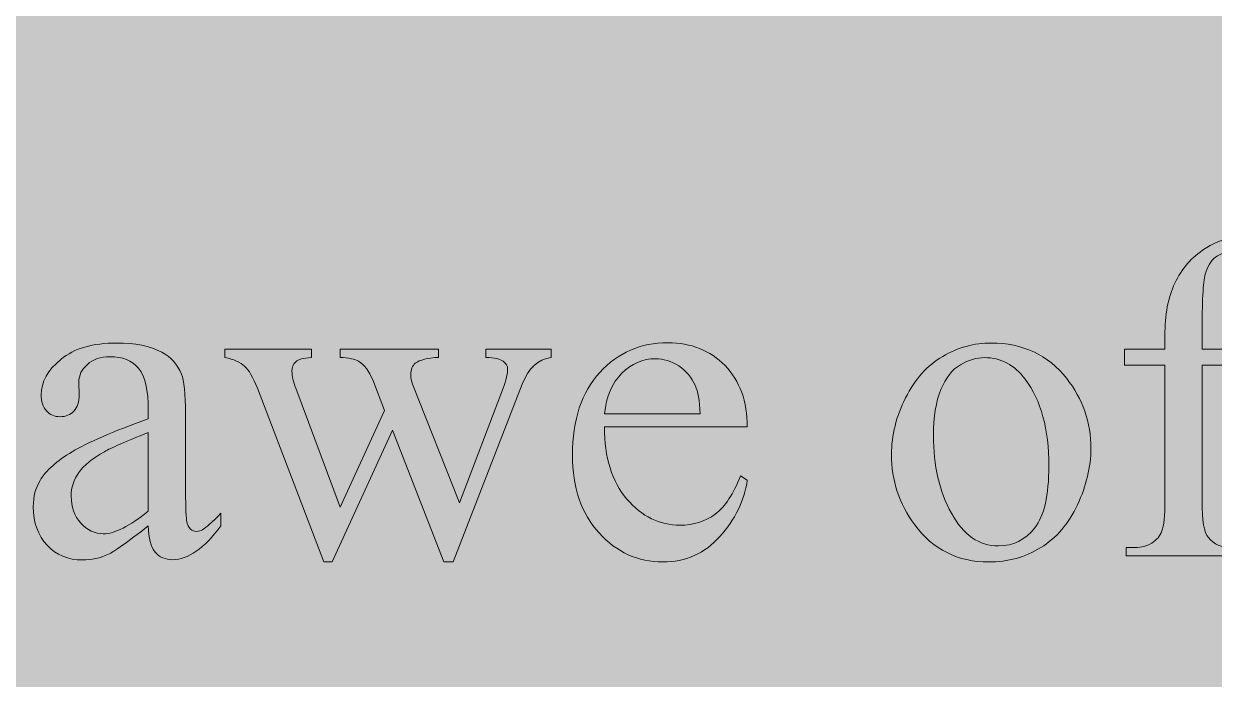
# Model space of a CAD drawing. Header units: inches. Extents: x -1481 to -429, y -1676 to -696.
# Drawn here: x -1375.4 to -1360.86, y -915.03 to -907.03 of the extents above; entities that cross this region are included whole.
import ezdxf

# ---------------------------------------------------------------- set-up
doc = ezdxf.new("R2010")
doc.units = ezdxf.units.IN
doc.header["$MEASUREMENT"] = 0
doc.layers.add('Layer 1', color=7, linetype='Continuous')

# ---------------------------------------------------------------- blocks, each defined once
blk = doc.blocks.new('block 425')
at = {"layer": 'Layer 1', "true_color": 0x8cc63e}
h = blk.add_hatch(color=73, dxfattribs=at)
h.dxf.hatch_style = 2
edge = h.paths.add_edge_path()
edge.add_spline(control_points=[(-1361.013, -911.199), (-1361.013, -911.199), (-1361.013, -912.857), (-1361.013, -912.857), (-1361.013, -913.092), (-1360.987, -913.24), (-1360.936, -913.303), (-1360.868, -913.383), (-1360.777, -913.424), (-1360.663, -913.424), (-1360.663, -913.424), (-1360.435, -913.424), (-1360.435, -913.424), (-1360.435, -913.424), (-1360.435, -913.523), (-1360.435, -913.523), (-1360.435, -913.523), (-1361.941, -913.523), (-1361.941, -913.523), (-1361.941, -913.523), (-1361.941, -913.424), (-1361.941, -913.424), (-1361.941, -913.424), (-1361.828, -913.424), (-1361.828, -913.424), (-1361.755, -913.424), (-1361.688, -913.405), (-1361.627, -913.369), (-1361.567, -913.332), (-1361.525, -913.282), (-1361.502, -913.22), (-1361.479, -913.158), (-1361.467, -913.036), (-1361.467, -912.857), (-1361.467, -912.857), (-1361.467, -911.199), (-1361.467, -911.199), (-1361.467, -911.199), (-1361.958, -911.199), (-1361.958, -911.199), (-1361.958, -911.199), (-1361.958, -911.001), (-1361.958, -911.001), (-1361.958, -911.001), (-1361.467, -911.001), (-1361.467, -911.001), (-1361.467, -911.001), (-1361.467, -910.836), (-1361.467, -910.836), (-1361.467, -910.584), (-1361.427, -910.371), (-1361.346, -910.197), (-1361.265, -910.023), (-1361.142, -909.882), (-1360.976, -909.774), (-1360.81, -909.667), (-1360.623, -909.613), (-1360.416, -909.613), (-1360.223, -909.613), (-1360.046, -909.676), (-1359.884, -909.8), (-1359.778, -909.883), (-1359.724, -909.976), (-1359.724, -910.078), (-1359.724, -910.134), (-1359.748, -910.185), (-1359.796, -910.234), (-1359.844, -910.283), (-1359.895, -910.307), (-1359.95, -910.307), (-1359.993, -910.307), (-1360.037, -910.292), (-1360.084, -910.261), (-1360.131, -910.231), (-1360.188, -910.166), (-1360.256, -910.066), (-1360.324, -909.966), (-1360.386, -909.899), (-1360.443, -909.864), (-1360.5, -909.829), (-1360.563, -909.811), (-1360.633, -909.811), (-1360.718, -909.811), (-1360.789, -909.834), (-1360.848, -909.879), (-1360.907, -909.924), (-1360.949, -909.994), (-1360.975, -910.088), (-1361, -910.183), (-1361.013, -910.426), (-1361.013, -910.819), (-1361.013, -910.819), (-1361.013, -911.001), (-1361.013, -911.001), (-1361.013, -911.001), (-1360.363, -911.001), (-1360.363, -911.001), (-1360.363, -911.001), (-1360.363, -911.199), (-1360.363, -911.199), (-1360.363, -911.199), (-1361.013, -911.199), (-1361.013, -911.199)], knot_values=[0, 0, 0, 0, 1, 1, 1, 2, 2, 2, 3, 3, 3, 4, 4, 4, 5, 5, 5, 6, 6, 6, 7, 7, 7, 8, 8, 8, 9, 9, 9, 10, 10, 10, 11, 11, 11, 12, 12, 12, 13, 13, 13, 14, 14, 14, 15, 15, 15, 16, 16, 16, 17, 17, 17, 18, 18, 18, 19, 19, 19, 20, 20, 20, 21, 21, 21, 22, 22, 22, 23, 23, 23, 24, 24, 24, 25, 25, 25, 26, 26, 26, 27, 27, 27, 28, 28, 28, 29, 29, 29, 30, 30, 30, 31, 31, 31, 32, 32, 32, 33, 33, 33, 34, 34, 34, 34], degree=3, periodic=1)
h = blk.add_hatch(color=73, dxfattribs=at)
h.dxf.hatch_style = 2
edge = h.paths.add_edge_path()
edge.add_spline(control_points=[(-1373.877, -913.159), (-1374.135, -913.36), (-1374.298, -913.475), (-1374.364, -913.506), (-1374.463, -913.552), (-1374.569, -913.575), (-1374.681, -913.575), (-1374.855, -913.575), (-1374.999, -913.516), (-1375.111, -913.396), (-1375.224, -913.277), (-1375.281, -913.12), (-1375.281, -912.925), (-1375.281, -912.803), (-1375.253, -912.696), (-1375.198, -912.606), (-1375.123, -912.481), (-1374.992, -912.364), (-1374.806, -912.254), (-1374.62, -912.143), (-1374.31, -912.009), (-1373.877, -911.852), (-1373.877, -911.852), (-1373.877, -911.752), (-1373.877, -911.752), (-1373.877, -911.501), (-1373.916, -911.328), (-1373.996, -911.235), (-1374.076, -911.141), (-1374.192, -911.094), (-1374.345, -911.094), (-1374.46, -911.094), (-1374.552, -911.126), (-1374.62, -911.188), (-1374.69, -911.25), (-1374.725, -911.322), (-1374.725, -911.403), (-1374.725, -911.403), (-1374.719, -911.563), (-1374.719, -911.563), (-1374.719, -911.647), (-1374.741, -911.712), (-1374.784, -911.758), (-1374.827, -911.804), (-1374.883, -911.827), (-1374.953, -911.827), (-1375.021, -911.827), (-1375.077, -911.803), (-1375.12, -911.755), (-1375.163, -911.708), (-1375.184, -911.642), (-1375.184, -911.56), (-1375.184, -911.402), (-1375.104, -911.257), (-1374.942, -911.125), (-1374.781, -910.992), (-1374.554, -910.927), (-1374.262, -910.927), (-1374.038, -910.927), (-1373.855, -910.964), (-1373.711, -911.039), (-1373.603, -911.096), (-1373.523, -911.185), (-1373.472, -911.306), (-1373.439, -911.386), (-1373.422, -911.547), (-1373.422, -911.791), (-1373.422, -911.791), (-1373.422, -912.647), (-1373.422, -912.647), (-1373.422, -912.888), (-1373.418, -913.035), (-1373.409, -913.089), (-1373.399, -913.143), (-1373.384, -913.18), (-1373.363, -913.198), (-1373.342, -913.216), (-1373.318, -913.226), (-1373.29, -913.226), (-1373.261, -913.226), (-1373.235, -913.219), (-1373.213, -913.206), (-1373.174, -913.183), (-1373.1, -913.115), (-1372.99, -913.005), (-1372.99, -913.005), (-1372.99, -913.159), (-1372.99, -913.159), (-1373.196, -913.435), (-1373.392, -913.572), (-1373.579, -913.572), (-1373.669, -913.572), (-1373.741, -913.541), (-1373.794, -913.479), (-1373.847, -913.416), (-1373.875, -913.31), (-1373.877, -913.159)], knot_values=[0, 0, 0, 0, 1, 1, 1, 2, 2, 2, 3, 3, 3, 4, 4, 4, 5, 5, 5, 6, 6, 6, 7, 7, 7, 8, 8, 8, 9, 9, 9, 10, 10, 10, 11, 11, 11, 12, 12, 12, 13, 13, 13, 14, 14, 14, 15, 15, 15, 16, 16, 16, 17, 17, 17, 18, 18, 18, 19, 19, 19, 20, 20, 20, 21, 21, 21, 22, 22, 22, 23, 23, 23, 24, 24, 24, 25, 25, 25, 26, 26, 26, 27, 27, 27, 28, 28, 28, 29, 29, 29, 30, 30, 30, 31, 31, 31, 32, 32, 32, 32], degree=3, periodic=1)
edge = h.paths.add_edge_path()
edge.add_spline(control_points=[(-1373.877, -912.981), (-1373.877, -912.981), (-1373.877, -912.019), (-1373.877, -912.019), (-1374.154, -912.13), (-1374.333, -912.208), (-1374.413, -912.254), (-1374.558, -912.334), (-1374.662, -912.419), (-1374.725, -912.507), (-1374.787, -912.595), (-1374.818, -912.691), (-1374.818, -912.796), (-1374.818, -912.928), (-1374.779, -913.038), (-1374.7, -913.125), (-1374.621, -913.212), (-1374.53, -913.256), (-1374.427, -913.256), (-1374.288, -913.256), (-1374.104, -913.164), (-1373.877, -912.981)], knot_values=[0, 0, 0, 0, 1, 1, 1, 2, 2, 2, 3, 3, 3, 4, 4, 4, 5, 5, 5, 6, 6, 6, 7, 7, 7, 7], degree=3, periodic=1)
h = blk.add_hatch(color=73, dxfattribs=at)
h.dxf.hatch_style = 2
edge = h.paths.add_edge_path()
edge.add_spline(control_points=[(-1368.307, -911.951), (-1368.308, -912.325), (-1368.218, -912.619), (-1368.034, -912.832), (-1367.851, -913.045), (-1367.635, -913.151), (-1367.387, -913.151), (-1367.222, -913.151), (-1367.078, -913.106), (-1366.956, -913.015), (-1366.834, -912.924), (-1366.732, -912.768), (-1366.649, -912.548), (-1366.649, -912.548), (-1366.564, -912.603), (-1366.564, -912.603), (-1366.602, -912.855), (-1366.714, -913.084), (-1366.9, -913.29), (-1367.085, -913.497), (-1367.317, -913.6), (-1367.596, -913.6), (-1367.899, -913.6), (-1368.158, -913.482), (-1368.374, -913.246), (-1368.59, -913.01), (-1368.698, -912.693), (-1368.698, -912.295), (-1368.698, -911.864), (-1368.587, -911.527), (-1368.366, -911.286), (-1368.145, -911.044), (-1367.867, -910.924), (-1367.533, -910.924), (-1367.25, -910.924), (-1367.018, -911.017), (-1366.836, -911.203), (-1366.655, -911.39), (-1366.564, -911.639), (-1366.564, -911.951), (-1366.564, -911.951), (-1368.307, -911.951), (-1368.307, -911.951)], knot_values=[0, 0, 0, 0, 1, 1, 1, 2, 2, 2, 3, 3, 3, 4, 4, 4, 5, 5, 5, 6, 6, 6, 7, 7, 7, 8, 8, 8, 9, 9, 9, 10, 10, 10, 11, 11, 11, 12, 12, 12, 13, 13, 13, 14, 14, 14, 14], degree=3, periodic=1)
edge = h.paths.add_edge_path()
edge.add_spline(control_points=[(-1368.307, -911.791), (-1368.307, -911.791), (-1367.139, -911.791), (-1367.139, -911.791), (-1367.148, -911.629), (-1367.168, -911.516), (-1367.197, -911.45), (-1367.243, -911.347), (-1367.311, -911.266), (-1367.402, -911.207), (-1367.493, -911.149), (-1367.588, -911.119), (-1367.687, -911.119), (-1367.84, -911.119), (-1367.976, -911.178), (-1368.096, -911.297), (-1368.216, -911.415), (-1368.287, -911.58), (-1368.307, -911.791)], knot_values=[0, 0, 0, 0, 1, 1, 1, 2, 2, 2, 3, 3, 3, 4, 4, 4, 5, 5, 5, 6, 6, 6, 6], degree=3, periodic=1)
h = blk.add_hatch(color=73, dxfattribs=at)
h.dxf.hatch_style = 2
edge = h.paths.add_edge_path()
edge.add_spline(control_points=[(-1363.585, -910.927), (-1363.203, -910.927), (-1362.896, -911.071), (-1362.665, -911.361), (-1362.469, -911.609), (-1362.37, -911.894), (-1362.37, -912.215), (-1362.37, -912.441), (-1362.425, -912.669), (-1362.533, -912.901), (-1362.641, -913.132), (-1362.79, -913.306), (-1362.98, -913.424), (-1363.17, -913.541), (-1363.382, -913.6), (-1363.615, -913.6), (-1363.995, -913.6), (-1364.297, -913.448), (-1364.521, -913.146), (-1364.71, -912.891), (-1364.804, -912.604), (-1364.804, -912.287), (-1364.804, -912.055), (-1364.747, -911.825), (-1364.632, -911.597), (-1364.518, -911.368), (-1364.367, -911.2), (-1364.179, -911.09), (-1363.992, -910.981), (-1363.794, -910.927), (-1363.585, -910.927)], knot_values=[0, 0, 0, 0, 1, 1, 1, 2, 2, 2, 3, 3, 3, 4, 4, 4, 5, 5, 5, 6, 6, 6, 7, 7, 7, 8, 8, 8, 9, 9, 9, 10, 10, 10, 10], degree=3, periodic=1)
edge = h.paths.add_edge_path()
edge.add_spline(control_points=[(-1363.67, -911.105), (-1363.767, -911.105), (-1363.865, -911.134), (-1363.963, -911.192), (-1364.061, -911.25), (-1364.141, -911.351), (-1364.201, -911.496), (-1364.262, -911.642), (-1364.292, -911.828), (-1364.292, -912.055), (-1364.292, -912.423), (-1364.219, -912.739), (-1364.073, -913.005), (-1363.927, -913.271), (-1363.735, -913.404), (-1363.497, -913.404), (-1363.319, -913.404), (-1363.172, -913.331), (-1363.056, -913.184), (-1362.94, -913.037), (-1362.883, -912.785), (-1362.883, -912.427), (-1362.883, -911.979), (-1362.979, -911.627), (-1363.172, -911.37), (-1363.302, -911.194), (-1363.468, -911.105), (-1363.67, -911.105)], knot_values=[0, 0, 0, 0, 1, 1, 1, 2, 2, 2, 3, 3, 3, 4, 4, 4, 5, 5, 5, 6, 6, 6, 7, 7, 7, 8, 8, 8, 9, 9, 9, 9], degree=3, periodic=1)
h = blk.add_hatch(color=73, dxfattribs=at)
h.dxf.hatch_style = 2
edge = h.paths.add_edge_path()
edge.add_spline(control_points=[(-1372.943, -911.001), (-1372.943, -911.001), (-1371.886, -911.001), (-1371.886, -911.001), (-1371.886, -911.001), (-1371.886, -911.103), (-1371.886, -911.103), (-1371.983, -911.11), (-1372.047, -911.128), (-1372.077, -911.155), (-1372.108, -911.183), (-1372.123, -911.222), (-1372.123, -911.274), (-1372.123, -911.33), (-1372.107, -911.399), (-1372.076, -911.48), (-1372.076, -911.48), (-1371.536, -912.931), (-1371.536, -912.931), (-1371.536, -912.931), (-1370.994, -911.75), (-1370.994, -911.75), (-1370.994, -911.75), (-1371.137, -911.378), (-1371.137, -911.378), (-1371.181, -911.268), (-1371.239, -911.192), (-1371.31, -911.15), (-1371.351, -911.124), (-1371.426, -911.108), (-1371.536, -911.103), (-1371.536, -911.103), (-1371.536, -911.001), (-1371.536, -911.001), (-1371.536, -911.001), (-1370.336, -911.001), (-1370.336, -911.001), (-1370.336, -911.001), (-1370.336, -911.103), (-1370.336, -911.103), (-1370.468, -911.108), (-1370.562, -911.132), (-1370.617, -911.174), (-1370.653, -911.204), (-1370.672, -911.25), (-1370.672, -911.315), (-1370.672, -911.351), (-1370.664, -911.389), (-1370.65, -911.428), (-1370.65, -911.428), (-1370.077, -912.876), (-1370.077, -912.876), (-1370.077, -912.876), (-1369.546, -911.48), (-1369.546, -911.48), (-1369.509, -911.381), (-1369.49, -911.302), (-1369.49, -911.243), (-1369.49, -911.208), (-1369.508, -911.177), (-1369.544, -911.15), (-1369.58, -911.122), (-1369.65, -911.106), (-1369.755, -911.103), (-1369.755, -911.103), (-1369.755, -911.001), (-1369.755, -911.001), (-1369.755, -911.001), (-1368.959, -911.001), (-1368.959, -911.001), (-1368.959, -911.001), (-1368.959, -911.103), (-1368.959, -911.103), (-1369.119, -911.126), (-1369.236, -911.235), (-1369.312, -911.428), (-1369.312, -911.428), (-1370.154, -913.6), (-1370.154, -913.6), (-1370.154, -913.6), (-1370.267, -913.6), (-1370.267, -913.6), (-1370.267, -913.6), (-1370.897, -911.989), (-1370.897, -911.989), (-1370.897, -911.989), (-1371.633, -913.6), (-1371.633, -913.6), (-1371.633, -913.6), (-1371.734, -913.6), (-1371.734, -913.6), (-1371.734, -913.6), (-1372.544, -911.48), (-1372.544, -911.48), (-1372.597, -911.346), (-1372.65, -911.256), (-1372.701, -911.209), (-1372.752, -911.162), (-1372.833, -911.126), (-1372.943, -911.103), (-1372.943, -911.103), (-1372.943, -911.001), (-1372.943, -911.001)], knot_values=[0, 0, 0, 0, 1, 1, 1, 2, 2, 2, 3, 3, 3, 4, 4, 4, 5, 5, 5, 6, 6, 6, 7, 7, 7, 8, 8, 8, 9, 9, 9, 10, 10, 10, 11, 11, 11, 12, 12, 12, 13, 13, 13, 14, 14, 14, 15, 15, 15, 16, 16, 16, 17, 17, 17, 18, 18, 18, 19, 19, 19, 20, 20, 20, 21, 21, 21, 22, 22, 22, 23, 23, 23, 24, 24, 24, 25, 25, 25, 26, 26, 26, 27, 27, 27, 28, 28, 28, 29, 29, 29, 30, 30, 30, 31, 31, 31, 32, 32, 32, 33, 33, 33, 34, 34, 34, 34], degree=3, periodic=1)
at = {"layer": 'Layer 1', "lineweight": 0}
for points, knots in [([(-1361.013, -911.199), (-1361.013, -911.199), (-1361.013, -912.857), (-1361.013, -912.857), (-1361.013, -913.092), (-1360.987, -913.24), (-1360.936, -913.303), (-1360.868, -913.383), (-1360.777, -913.424), (-1360.663, -913.424), (-1360.663, -913.424), (-1360.435, -913.424), (-1360.435, -913.424), (-1360.435, -913.424), (-1360.435, -913.523), (-1360.435, -913.523), (-1360.435, -913.523), (-1361.941, -913.523), (-1361.941, -913.523), (-1361.941, -913.523), (-1361.941, -913.424), (-1361.941, -913.424), (-1361.941, -913.424), (-1361.828, -913.424), (-1361.828, -913.424), (-1361.755, -913.424), (-1361.688, -913.405), (-1361.627, -913.369), (-1361.567, -913.332), (-1361.525, -913.282), (-1361.502, -913.22), (-1361.479, -913.158), (-1361.467, -913.036), (-1361.467, -912.857), (-1361.467, -912.857), (-1361.467, -911.199), (-1361.467, -911.199), (-1361.467, -911.199), (-1361.958, -911.199), (-1361.958, -911.199), (-1361.958, -911.199), (-1361.958, -911.001), (-1361.958, -911.001), (-1361.958, -911.001), (-1361.467, -911.001), (-1361.467, -911.001), (-1361.467, -911.001), (-1361.467, -910.836), (-1361.467, -910.836), (-1361.467, -910.584), (-1361.427, -910.371), (-1361.346, -910.197), (-1361.265, -910.023), (-1361.142, -909.882), (-1360.976, -909.774), (-1360.81, -909.667), (-1360.623, -909.613), (-1360.416, -909.613), (-1360.223, -909.613), (-1360.046, -909.676), (-1359.884, -909.8), (-1359.778, -909.883), (-1359.724, -909.976), (-1359.724, -910.078), (-1359.724, -910.134), (-1359.748, -910.185), (-1359.796, -910.234), (-1359.844, -910.283), (-1359.895, -910.307), (-1359.95, -910.307), (-1359.993, -910.307), (-1360.037, -910.292), (-1360.084, -910.261), (-1360.131, -910.231), (-1360.188, -910.166), (-1360.256, -910.066), (-1360.324, -909.966), (-1360.386, -909.899), (-1360.443, -909.864), (-1360.5, -909.829), (-1360.563, -909.811), (-1360.633, -909.811), (-1360.718, -909.811), (-1360.789, -909.834), (-1360.848, -909.879), (-1360.907, -909.924), (-1360.949, -909.994), (-1360.975, -910.088), (-1361, -910.183), (-1361.013, -910.426), (-1361.013, -910.819), (-1361.013, -910.819), (-1361.013, -911.001), (-1361.013, -911.001), (-1361.013, -911.001), (-1360.363, -911.001), (-1360.363, -911.001), (-1360.363, -911.001), (-1360.363, -911.199), (-1360.363, -911.199), (-1360.363, -911.199), (-1361.013, -911.199), (-1361.013, -911.199)], [0, 0, 0, 0, 1, 1, 1, 2, 2, 2, 3, 3, 3, 4, 4, 4, 5, 5, 5, 6, 6, 6, 7, 7, 7, 8, 8, 8, 9, 9, 9, 10, 10, 10, 11, 11, 11, 12, 12, 12, 13, 13, 13, 14, 14, 14, 15, 15, 15, 16, 16, 16, 17, 17, 17, 18, 18, 18, 19, 19, 19, 20, 20, 20, 21, 21, 21, 22, 22, 22, 23, 23, 23, 24, 24, 24, 25, 25, 25, 26, 26, 26, 27, 27, 27, 28, 28, 28, 29, 29, 29, 30, 30, 30, 31, 31, 31, 32, 32, 32, 33, 33, 33, 34, 34, 34, 34]), ([(-1373.877, -913.159), (-1374.135, -913.36), (-1374.298, -913.475), (-1374.364, -913.506), (-1374.463, -913.552), (-1374.569, -913.575), (-1374.681, -913.575), (-1374.855, -913.575), (-1374.999, -913.516), (-1375.111, -913.396), (-1375.224, -913.277), (-1375.281, -913.12), (-1375.281, -912.925), (-1375.281, -912.803), (-1375.253, -912.696), (-1375.198, -912.606), (-1375.123, -912.481), (-1374.992, -912.364), (-1374.806, -912.254), (-1374.62, -912.143), (-1374.31, -912.009), (-1373.877, -911.852), (-1373.877, -911.852), (-1373.877, -911.752), (-1373.877, -911.752), (-1373.877, -911.501), (-1373.916, -911.328), (-1373.996, -911.235), (-1374.076, -911.141), (-1374.192, -911.094), (-1374.345, -911.094), (-1374.46, -911.094), (-1374.552, -911.126), (-1374.62, -911.188), (-1374.69, -911.25), (-1374.725, -911.322), (-1374.725, -911.403), (-1374.725, -911.403), (-1374.719, -911.563), (-1374.719, -911.563), (-1374.719, -911.647), (-1374.741, -911.712), (-1374.784, -911.758), (-1374.827, -911.804), (-1374.883, -911.827), (-1374.953, -911.827), (-1375.021, -911.827), (-1375.077, -911.803), (-1375.12, -911.755), (-1375.163, -911.708), (-1375.184, -911.642), (-1375.184, -911.56), (-1375.184, -911.402), (-1375.104, -911.257), (-1374.942, -911.125), (-1374.781, -910.992), (-1374.554, -910.927), (-1374.262, -910.927), (-1374.038, -910.927), (-1373.855, -910.964), (-1373.711, -911.039), (-1373.603, -911.096), (-1373.523, -911.185), (-1373.472, -911.306), (-1373.439, -911.386), (-1373.422, -911.547), (-1373.422, -911.791), (-1373.422, -911.791), (-1373.422, -912.647), (-1373.422, -912.647), (-1373.422, -912.888), (-1373.418, -913.035), (-1373.409, -913.089), (-1373.399, -913.143), (-1373.384, -913.18), (-1373.363, -913.198), (-1373.342, -913.216), (-1373.318, -913.226), (-1373.29, -913.226), (-1373.261, -913.226), (-1373.235, -913.219), (-1373.213, -913.206), (-1373.174, -913.183), (-1373.1, -913.115), (-1372.99, -913.005), (-1372.99, -913.005), (-1372.99, -913.159), (-1372.99, -913.159), (-1373.196, -913.435), (-1373.392, -913.572), (-1373.579, -913.572), (-1373.669, -913.572), (-1373.741, -913.541), (-1373.794, -913.479), (-1373.847, -913.416), (-1373.875, -913.31), (-1373.877, -913.159)], [0, 0, 0, 0, 1, 1, 1, 2, 2, 2, 3, 3, 3, 4, 4, 4, 5, 5, 5, 6, 6, 6, 7, 7, 7, 8, 8, 8, 9, 9, 9, 10, 10, 10, 11, 11, 11, 12, 12, 12, 13, 13, 13, 14, 14, 14, 15, 15, 15, 16, 16, 16, 17, 17, 17, 18, 18, 18, 19, 19, 19, 20, 20, 20, 21, 21, 21, 22, 22, 22, 23, 23, 23, 24, 24, 24, 25, 25, 25, 26, 26, 26, 27, 27, 27, 28, 28, 28, 29, 29, 29, 30, 30, 30, 31, 31, 31, 32, 32, 32, 32]), ([(-1368.307, -911.951), (-1368.308, -912.325), (-1368.218, -912.619), (-1368.034, -912.832), (-1367.851, -913.045), (-1367.635, -913.151), (-1367.387, -913.151), (-1367.222, -913.151), (-1367.078, -913.106), (-1366.956, -913.015), (-1366.834, -912.924), (-1366.732, -912.768), (-1366.649, -912.548), (-1366.649, -912.548), (-1366.564, -912.603), (-1366.564, -912.603), (-1366.602, -912.855), (-1366.714, -913.084), (-1366.9, -913.29), (-1367.085, -913.497), (-1367.317, -913.6), (-1367.596, -913.6), (-1367.899, -913.6), (-1368.158, -913.482), (-1368.374, -913.246), (-1368.59, -913.01), (-1368.698, -912.693), (-1368.698, -912.295), (-1368.698, -911.864), (-1368.587, -911.527), (-1368.366, -911.286), (-1368.145, -911.044), (-1367.867, -910.924), (-1367.533, -910.924), (-1367.25, -910.924), (-1367.018, -911.017), (-1366.836, -911.203), (-1366.655, -911.39), (-1366.564, -911.639), (-1366.564, -911.951), (-1366.564, -911.951), (-1368.307, -911.951), (-1368.307, -911.951)], [0, 0, 0, 0, 1, 1, 1, 2, 2, 2, 3, 3, 3, 4, 4, 4, 5, 5, 5, 6, 6, 6, 7, 7, 7, 8, 8, 8, 9, 9, 9, 10, 10, 10, 11, 11, 11, 12, 12, 12, 13, 13, 13, 14, 14, 14, 14]), ([(-1363.585, -910.927), (-1363.203, -910.927), (-1362.896, -911.071), (-1362.665, -911.361), (-1362.469, -911.609), (-1362.37, -911.894), (-1362.37, -912.215), (-1362.37, -912.441), (-1362.425, -912.669), (-1362.533, -912.901), (-1362.641, -913.132), (-1362.79, -913.306), (-1362.98, -913.424), (-1363.17, -913.541), (-1363.382, -913.6), (-1363.615, -913.6), (-1363.995, -913.6), (-1364.297, -913.448), (-1364.521, -913.146), (-1364.71, -912.891), (-1364.804, -912.604), (-1364.804, -912.287), (-1364.804, -912.055), (-1364.747, -911.825), (-1364.632, -911.597), (-1364.518, -911.368), (-1364.367, -911.2), (-1364.179, -911.09), (-1363.992, -910.981), (-1363.794, -910.927), (-1363.585, -910.927)], [0, 0, 0, 0, 1, 1, 1, 2, 2, 2, 3, 3, 3, 4, 4, 4, 5, 5, 5, 6, 6, 6, 7, 7, 7, 8, 8, 8, 9, 9, 9, 10, 10, 10, 10]), ([(-1372.943, -911.001), (-1372.943, -911.001), (-1371.886, -911.001), (-1371.886, -911.001), (-1371.886, -911.001), (-1371.886, -911.103), (-1371.886, -911.103), (-1371.983, -911.11), (-1372.047, -911.128), (-1372.077, -911.155), (-1372.108, -911.183), (-1372.123, -911.222), (-1372.123, -911.274), (-1372.123, -911.33), (-1372.107, -911.399), (-1372.076, -911.48), (-1372.076, -911.48), (-1371.536, -912.931), (-1371.536, -912.931), (-1371.536, -912.931), (-1370.994, -911.75), (-1370.994, -911.75), (-1370.994, -911.75), (-1371.137, -911.378), (-1371.137, -911.378), (-1371.181, -911.268), (-1371.239, -911.192), (-1371.31, -911.15), (-1371.351, -911.124), (-1371.426, -911.108), (-1371.536, -911.103), (-1371.536, -911.103), (-1371.536, -911.001), (-1371.536, -911.001), (-1371.536, -911.001), (-1370.336, -911.001), (-1370.336, -911.001), (-1370.336, -911.001), (-1370.336, -911.103), (-1370.336, -911.103), (-1370.468, -911.108), (-1370.562, -911.132), (-1370.617, -911.174), (-1370.653, -911.204), (-1370.672, -911.25), (-1370.672, -911.315), (-1370.672, -911.351), (-1370.664, -911.389), (-1370.65, -911.428), (-1370.65, -911.428), (-1370.077, -912.876), (-1370.077, -912.876), (-1370.077, -912.876), (-1369.546, -911.48), (-1369.546, -911.48), (-1369.509, -911.381), (-1369.49, -911.302), (-1369.49, -911.243), (-1369.49, -911.208), (-1369.508, -911.177), (-1369.544, -911.15), (-1369.58, -911.122), (-1369.65, -911.106), (-1369.755, -911.103), (-1369.755, -911.103), (-1369.755, -911.001), (-1369.755, -911.001), (-1369.755, -911.001), (-1368.959, -911.001), (-1368.959, -911.001), (-1368.959, -911.001), (-1368.959, -911.103), (-1368.959, -911.103), (-1369.119, -911.126), (-1369.236, -911.235), (-1369.312, -911.428), (-1369.312, -911.428), (-1370.154, -913.6), (-1370.154, -913.6), (-1370.154, -913.6), (-1370.267, -913.6), (-1370.267, -913.6), (-1370.267, -913.6), (-1370.897, -911.989), (-1370.897, -911.989), (-1370.897, -911.989), (-1371.633, -913.6), (-1371.633, -913.6), (-1371.633, -913.6), (-1371.734, -913.6), (-1371.734, -913.6), (-1371.734, -913.6), (-1372.544, -911.48), (-1372.544, -911.48), (-1372.597, -911.346), (-1372.65, -911.256), (-1372.701, -911.209), (-1372.752, -911.162), (-1372.833, -911.126), (-1372.943, -911.103), (-1372.943, -911.103), (-1372.943, -911.001), (-1372.943, -911.001)], [0, 0, 0, 0, 1, 1, 1, 2, 2, 2, 3, 3, 3, 4, 4, 4, 5, 5, 5, 6, 6, 6, 7, 7, 7, 8, 8, 8, 9, 9, 9, 10, 10, 10, 11, 11, 11, 12, 12, 12, 13, 13, 13, 14, 14, 14, 15, 15, 15, 16, 16, 16, 17, 17, 17, 18, 18, 18, 19, 19, 19, 20, 20, 20, 21, 21, 21, 22, 22, 22, 23, 23, 23, 24, 24, 24, 25, 25, 25, 26, 26, 26, 27, 27, 27, 28, 28, 28, 29, 29, 29, 30, 30, 30, 31, 31, 31, 32, 32, 32, 33, 33, 33, 34, 34, 34, 34]), ([(-1368.307, -911.791), (-1368.307, -911.791), (-1367.139, -911.791), (-1367.139, -911.791), (-1367.148, -911.629), (-1367.168, -911.516), (-1367.197, -911.45), (-1367.243, -911.347), (-1367.311, -911.266), (-1367.402, -911.207), (-1367.493, -911.149), (-1367.588, -911.119), (-1367.687, -911.119), (-1367.84, -911.119), (-1367.976, -911.178), (-1368.096, -911.297), (-1368.216, -911.415), (-1368.287, -911.58), (-1368.307, -911.791)], [0, 0, 0, 0, 1, 1, 1, 2, 2, 2, 3, 3, 3, 4, 4, 4, 5, 5, 5, 6, 6, 6, 6]), ([(-1363.67, -911.105), (-1363.767, -911.105), (-1363.865, -911.134), (-1363.963, -911.192), (-1364.061, -911.25), (-1364.141, -911.351), (-1364.201, -911.496), (-1364.262, -911.642), (-1364.292, -911.828), (-1364.292, -912.055), (-1364.292, -912.423), (-1364.219, -912.739), (-1364.073, -913.005), (-1363.927, -913.271), (-1363.735, -913.404), (-1363.497, -913.404), (-1363.319, -913.404), (-1363.172, -913.331), (-1363.056, -913.184), (-1362.94, -913.037), (-1362.883, -912.785), (-1362.883, -912.427), (-1362.883, -911.979), (-1362.979, -911.627), (-1363.172, -911.37), (-1363.302, -911.194), (-1363.468, -911.105), (-1363.67, -911.105)], [0, 0, 0, 0, 1, 1, 1, 2, 2, 2, 3, 3, 3, 4, 4, 4, 5, 5, 5, 6, 6, 6, 7, 7, 7, 8, 8, 8, 9, 9, 9, 9]), ([(-1373.877, -912.981), (-1373.877, -912.981), (-1373.877, -912.019), (-1373.877, -912.019), (-1374.154, -912.13), (-1374.333, -912.208), (-1374.413, -912.254), (-1374.558, -912.334), (-1374.662, -912.419), (-1374.725, -912.507), (-1374.787, -912.595), (-1374.818, -912.691), (-1374.818, -912.796), (-1374.818, -912.928), (-1374.779, -913.038), (-1374.7, -913.125), (-1374.621, -913.212), (-1374.53, -913.256), (-1374.427, -913.256), (-1374.288, -913.256), (-1374.104, -913.164), (-1373.877, -912.981)], [0, 0, 0, 0, 1, 1, 1, 2, 2, 2, 3, 3, 3, 4, 4, 4, 5, 5, 5, 6, 6, 6, 7, 7, 7, 7])]:
    blk.add_open_spline(points, degree=3, knots=knots, dxfattribs=at)
blk = doc.blocks.new('block 412')
at = {"layer": 'Layer 1'}
blk.add_blockref('block 425', (0, 0), dxfattribs=at)

msp = doc.modelspace()

# ---------------------------------------------------------------- hatches: boundary and pattern name
at = {"layer": 'Layer 1', "true_color": 0x006738}
h = msp.add_hatch(color=116, dxfattribs=at)
h.dxf.hatch_style = 2
h.paths.add_polyline_path([(-1241.324, -985.727), (-1481.324, -985.727), (-1481.324, -695.727), (-1241.324, -695.727)])

# ---------------------------------------------------------------- block references
at = {"layer": 'Layer 1'}
msp.add_blockref('block 412', (0, 0), dxfattribs=at)

doc.saveas('drawing.dxf')
